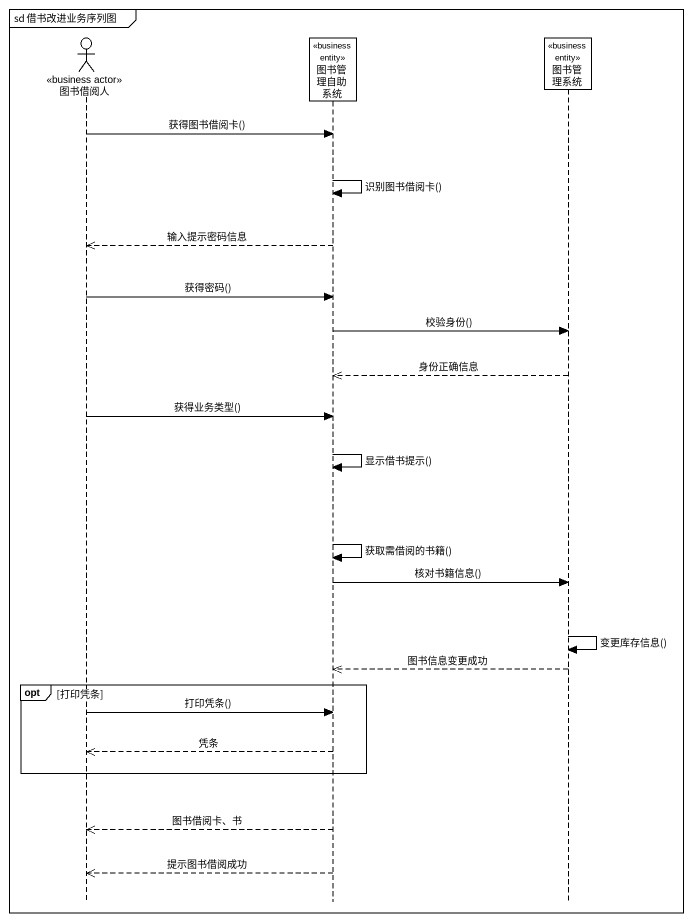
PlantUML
@startuml
mainframe sd 借书改进业务序列图
hide footbox
actor 图书借阅人 <<business actor>>
participant 图书管理自助系统 <<business entity>>
participant 图书管理系统 <<business entity>>

图书借阅人 -> 图书管理自助系统 : 获得图书借阅卡()
图书管理自助系统 -> 图书管理自助系统 : 识别图书借阅卡()
图书管理自助系统 -->> 图书借阅人 : 输入提示密码信息
图书借阅人 -> 图书管理自助系统 : 获得密码()
图书管理自助系统 -> 图书管理系统 : 校验身份()
图书管理系统 -->> 图书管理自助系统 : 身份正确信息
图书借阅人 -> 图书管理自助系统 : 获得业务类型()
图书管理自助系统 -> 图书管理自助系统 : 显示借书提示()
图书管理自助系统 -> 图书管理自助系统 : 获取需借阅的书籍()
图书管理自助系统 -> 图书管理系统 : 核对书籍信息()
图书管理系统 -> 图书管理系统 : 变更库存信息()
图书管理系统 -->> 图书管理自助系统 : 图书信息变更成功
opt 打印凭条
  图书借阅人 -> 图书管理自助系统 : 打印凭条()
  图书管理自助系统 -->> 图书借阅人 : 凭条
end
图书管理自助系统 -->> 图书借阅人 : 图书借阅卡、书
图书管理自助系统 -->> 图书借阅人 : 提示图书借阅成功
@enduml
